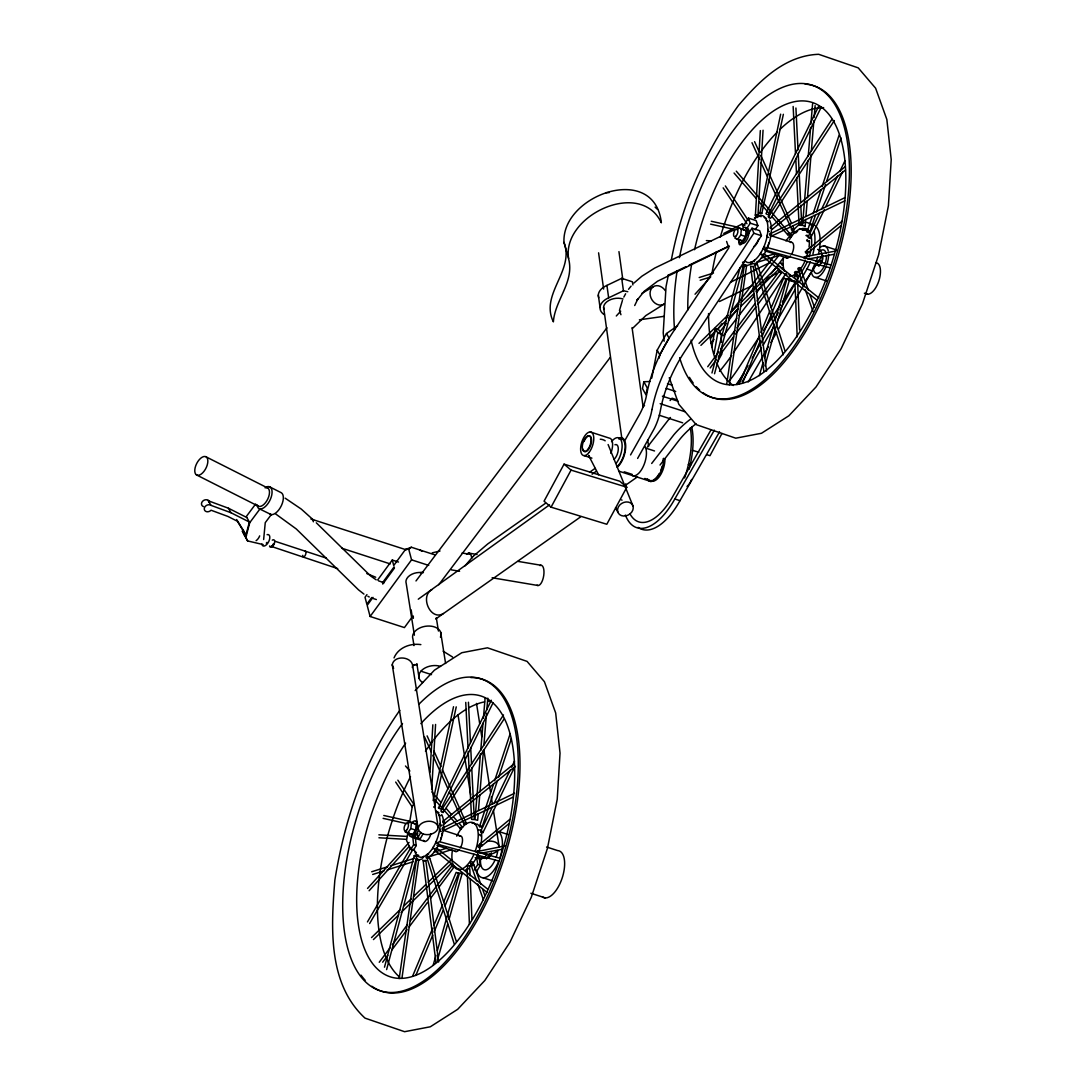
<?xml version="1.0" encoding="UTF-8"?>
<svg xmlns="http://www.w3.org/2000/svg" width="1086" height="1086" viewBox="0 0 1086 1086"><rect width="100%" height="100%" fill="white"/><g stroke="black" fill="none" stroke-linecap="round" stroke-linejoin="round"><path stroke-width="1.5" d="M563.987 242.409C561.421 194.91 654.627 161.705 661.347 222.779C640.061 177.412 558.299 217.39 569.159 261.251C573.232 283.324 554.932 300.564 553.371 321.85C539.688 294.143 574.847 270.631 563.987 242.409L568.602 258.495M415.368 855.456L414.295 855.659L416.739 856.582M430.015 772.187L432.852 724.81M431.685 789.441L435.581 724.443M755.394 215.612L760.336 130.591M757.499 215.802A1.697 0.964 2.6 0 0 757.974 215.232L763.064 130.225M503.497 714.955L440.875 810.984L441.798 812.152L443.115 812.477L504.053 719.041M443.115 812.477L442.464 811.513M831.903 119.338L768.359 216.766L769.295 217.933L770.612 218.259L834.319 120.573M478.207 813.618L477.65 820.31L475.003 819.618L480.474 753.711M480.759 750.331L482.998 723.303M483.419 718.226L485.103 697.959M478.478 810.278L479.727 795.21M480.012 791.87L483.474 750.032M483.894 745.023L486.528 713.23M486.813 709.877L487.777 698.162M805.69 219.413L805.133 226.105L802.5 225.399L807.821 161.19M808.242 156.126L810.618 127.401M810.903 124.021L812.586 103.74M805.961 216.06L807.21 201.005M807.495 197.652L811.106 154.144M811.378 150.805L813.876 120.682M814.161 117.342L815.124 105.627M808.459 236.191L808.188 236.979A1.71 1.127 38.7 0 0 808.432 237.902L810.428 238.404L824.396 209.503M408.77 821.369L416.155 824.26L415.599 830.098L412.409 834.591L405.024 831.7L407.657 833.057L410.847 828.564L411.404 822.713L408.77 821.369L407.169 823.609M738.127 239.124L734.964 238.092L737.598 239.436L740.788 234.943L741.344 229.105L738.697 227.748L737.109 230.001M737.598 239.436L742.349 240.983L745.539 236.49L746.096 230.639L738.697 227.748M814.256 264.251L819.02 265.798L822.211 261.305L822.754 255.454M263.64 539.525L265.255 522.665L271.256 514.628L258.454 508.384L256.69 505.194M472.967 862.99L472.614 861.795M493.56 783.956L479.727 825.876A1.71 0.814 29.2 0 0 480.121 826.595L482.103 827.084L497.537 780.427M482.103 827.084L482.13 826.894A1.71 0.814 29.2 0 0 481.736 826.174M812.016 217.024L807.21 231.657A1.71 0.814 29.2 0 0 807.604 232.377L809.586 232.879L815.45 215.177M809.586 232.879L809.613 232.689A1.71 0.814 29.2 0 0 809.219 231.956M399.186 978.595L416.535 858.931L417.526 859.04M402.078 977.305L418.762 859.528M726.67 384.376L744.426 264.685M729.33 384.77L746.611 265.595L745.675 265.052M407.929 832.487L406.571 840.564L410.875 849.401L413.467 850.243L416.209 845.573L415.028 834.713M409.544 822.781L412.259 806.613L413.929 803.749M711.832 347.167L715.185 328.298L718.538 329.384L721.131 334.054L721.443 342.361M714.14 353.412L717.778 332.968L715.823 329.465M392.25 664.754C393.919 655.062 411.445 656.175 412.666 665.664L438.215 827.383C436.613 836.057 420.065 837.577 418.124 828.509L392.25 664.754L393.607 668.406M412.313 667.496L412.666 665.664M643.822 381.743L642.491 388.53L645.953 394.761L647.283 387.974L643.822 381.743L649.917 381.498M651.749 378.132L657.193 350.181L666.505 333.511L677.569 325.841M659.148 358.149L659.786 354.85L669.098 338.18L666.505 333.511M437.169 849.401L436.667 848.18L435.377 848.505A1.697 1.33 -33.4 0 0 434.726 849.401L434.984 850.501L487.112 892.475M668.324 275.206L666.03 286.677L663.22 332.886L664.13 341.235M671.257 260.45C681.614 204.643 705.167 151.456 738.412 105.505C759.263 81.097 784.486 55.535 818.668 54.3L858.239 67.875L875.601 88.197L886.855 119.487L891.212 159.601L888.402 205.811L878.601 254.966L862.474 303.727L841.121 348.742L816.02 386.983L788.843 415.802L761.476 433.273L735.765 438.187L696.18 424.612L678.818 404.291L669.261 377.697M652.007 409.463L651.274 413.019A84.016 63.802 -19.4 0 1 644.541 430.083L630.559 454.925M418.124 828.509C419.725 819.849 436.273 818.315 438.215 827.383M433.124 800.504L453.527 706.728M456.242 706.877L434.359 807.495L433.776 806.939M759.766 213.426L780.658 114.166M760.757 213.63L761.843 213.277L783.373 114.302M480.297 846.7C479.102 850.189 476.157 844.284 479.564 845.152M790.16 233.992L736.281 171.181M263.151 544.588L247.608 540.923L242.422 531.312L242.87 529.574L246.291 535.751M247.608 540.923L245.83 537.489L249.739 522.678L259.975 508.94A12.163 6.163 -63.2 0 0 271.269 496.94A12.163 6.163 -63.2 0 0 266.83 486.772M384.485 967.192L414.295 855.496M386.616 969.594L416.739 856.745M711.968 372.987L740.055 267.753M714.534 373.747L743.788 264.156M433.219 965.047L435.988 955.368M437.359 950.535L459.459 873.13L460.858 873.063L462.079 873.728L449.047 919.38M437.414 960.146L447.649 924.281M759.331 375.661L763.01 362.765M764.395 357.932L774.06 324.062M775.445 319.23L786.943 278.926L788.68 278.939L789.576 279.509L764.897 365.928M492.515 806.654L480.691 831.197A1.71 1.127 38.7 0 0 480.935 832.107L482.931 832.623L514.56 767.191M482.931 832.623L483.012 832.378A1.71 1.127 38.7 0 0 482.768 831.455M810.428 238.404L810.495 238.16A1.71 1.127 38.7 0 0 810.251 237.237M622.427 300.469L619.482 310.379L620.948 314.723M494.619 780.753L510.013 734.204M498.596 777.209L511.384 738.589M813.075 213.82L821.043 189.738M822.102 186.534L839.098 135.166M816.509 211.96L825.564 184.593M826.622 181.376L840.998 137.936M476.035 852.062L477.27 850.949L478.437 852.008M803.531 257.844L804.427 256.785L835.826 251.042M466.518 823.704L442.355 769.594M441.296 831.292L439.844 831.469L439.939 829.175M634.699 305.533L637.754 299.139L636.953 300.388L644.188 291.292L657.546 281.22L729.412 246.142M412.558 976.273L432.73 928.191M434.033 925.096L442.491 904.923M443.794 901.828L456.161 872.357L458.618 873.307L445.029 905.819M415.816 975.432L432.703 935.209M433.993 932.114L443.088 910.462M739.39 383.616L759.562 335.533M760.865 332.425L769.974 310.718M771.277 307.609L783.644 278.138L786.115 279.088L762.128 336.361M742.661 382.761L760.186 340.99M663.356 396.919L663.953 395.575M429.649 858.524L427.83 857.831A1.697 0.855 -5.1 0 0 427.097 858.32L454.287 944.141M493.981 803.613L510.121 770.218M511.587 767.191L514.52 761.123M808.255 236.721L819.998 212.435M821.464 209.394L837.605 176.013M839.804 171.452L844.935 160.837M825.862 206.449L842.79 171.452M493.125 702.642L440.889 809.056L439.314 808.446L438.472 807.903L491.306 700.239M821.355 106.917L768.386 214.852L767.11 214.39L765.956 213.684L818.79 106.034M394.028 657.899C398.263 647.568 410.332 643.048 420.852 644.609M623.839 297.089L625.617 293.763M564.068 464.143L544.059 501.175L551.064 507.162L606.816 524.266L626.812 487.22L619.821 481.247L564.068 464.143L571.06 470.116L626.812 487.22M551.064 507.162L571.06 470.116M721.973 433.463L709.986 455.686L706.796 454.708M809.192 251.613L808.201 252.386L807.02 251.341A1.697 1.507 74.4 0 1 807.088 250.214L842.356 221.001M759.182 212.87L761.843 213.277M717.222 362.33L721.878 353.982L721.633 347.344M625.251 439.83L639.233 414.988A84.016 63.802 -19.4 0 0 645.966 397.924L646.699 394.354A211.987 160.972 -19.4 0 1 672.112 333.443L728.842 247.839L726.588 241.431M637.631 458.428L654.356 428.468A91.74 69.667 -19.4 0 0 660.519 409.843A204.697 155.434 -19.4 0 1 685.062 350.968L761.435 235.703L759.671 230.68L752.041 228.209L747.48 235.105M467.251 866.099L467.618 867.605M469.491 867.09L469.586 865.963M710.95 429.975L673.103 495.881A58.413 26.919 -72.1 0 1 630.043 514.017M737.027 384.566L747.955 365.534M752.164 358.204L778.241 312.809M779.924 309.877L805.16 265.934A25.616 11.81 -72.1 0 0 807.292 261.59M625.4 515.063A64.563 29.743 -72.1 0 0 674.813 498.99L714.357 430.165M742.118 381.824L761.462 348.144M763.146 345.212L774.074 326.18M777.44 320.316L795.101 289.555M799.31 282.238L806.884 269.056A31.765 14.634 -72.1 0 0 810.332 261.78M638.134 527.389A64.563 29.743 -72.1 0 0 679.999 500.66L719.543 431.834M748.145 382.041L768.331 346.896M770.856 342.497L776.734 332.248M778.418 329.316L812.07 270.74A31.765 14.634 -72.1 0 0 815.518 263.464M367.448 921.933L410.956 847.433M369.62 923.534L413.019 849.225M410.875 849.401L413.617 844.732L412.775 836.967M423.038 833.926L420.296 838.609L417.703 837.768L420.893 832.324M474.446 869.995L477.745 864.375L476.713 857.859M477.039 870.823L480.338 865.216L478.79 855.442M486.867 854.085L484.329 858.402L481.736 857.56M273.74 543.665A3.082 1.561 -63.2 0 1 273.4 544.398L272.966 545.063A3.082 1.561 -63.2 0 1 271.011 546.326A3.068 1.412 -72.1 0 0 272.939 545.118M399.797 710.353C364.231 760.349 344.52 820.011 334.855 880.189C331.094 926.792 327.47 983.387 365.005 1018.125L404.589 1031.7L430.3 1026.786L457.668 1009.328L484.831 980.495L509.945 942.268L531.298 897.24L547.412 848.478L557.227 799.323L560.037 753.114L555.679 713L544.425 681.709L527.063 661.388L487.478 647.813L461.781 652.727L434.4 670.198L415.164 690.615M755.164 229.784L757.906 225.644L756.127 220.607L748.512 218.137L742.919 226.594L742.023 224.069L723.778 233.436M746.625 228.698L750.277 223.173L748.512 218.137M752.041 228.209L753.82 233.246L677.447 348.552A211.987 160.972 -19.4 0 0 652.034 409.463M733.159 353.154L786.115 273.183M759.874 335.927L738.466 368.249A204.697 155.434 -19.4 0 1 729.344 380.901M763.607 330.293L780.359 304.99M782.219 302.179L795.251 282.509M805.663 280.758L822.428 255.454M437.509 843.13L435.785 843.523L436.558 841.066M805.31 256.92L805.093 257.233A1.697 1.561 -71.6 0 0 804.875 258.359L805.147 259.011M483.501 857.601L486.664 858.632L489.854 854.139M366.959 594.612L365.018 597.273L366.837 604.155L371.711 597.504M377.67 579.978L392.277 560.023L398.508 562.046M435.377 555.014L411.336 547.235L405.445 549.502L393.729 565.521L392.277 560.023M382.421 582.87L394.096 566.906L394.408 568.114L382.734 584.064M373 597.368L367.163 605.35L370.109 616.481L404.426 627.586L412.313 616.794M370.109 616.481L411.553 559.847L408.73 549.19L411.336 547.235M807.237 231.467L808.663 231.522M479.754 825.686L480.555 825.482M255.631 504.026L246.318 516.515L249.739 522.678M707.719 366.715L718.796 351.945M720.819 349.258L734.91 330.47M736.932 327.782L755.055 303.605M757.064 300.931L779.219 271.391L780.277 271.459M710.163 367.978L716.258 359.833M718.294 357.118L733.566 336.782M735.589 334.067L755.937 306.931M757.974 304.229L781.377 273.02A1.71 0.706 36.6 0 0 781.255 272.396L781.065 272.138M379.231 962.277L390.308 947.508M392.317 944.82L407.426 924.688M410.44 920.657L452.238 865.447M382.666 962.196L387.756 955.408M391.829 949.978L407.087 929.643M409.123 926.928L427.436 902.507M430.49 898.434L436.599 890.303M438.622 887.588L453.894 867.239A1.71 0.706 36.6 0 0 453.758 866.614L453.351 866.099M415.992 580.956L606.938 327.809M438.785 584.702L610.21 357.416M480.772 830.939L481.682 830.614M744.222 262.527L742.525 262.242M647.405 447.038L668.542 419.685A91.74 69.667 -19.4 0 1 670.456 417.486M789.576 279.509L788.843 279.686M651.681 463.478L673.849 434.78A91.74 69.667 -19.4 0 1 690.18 419.44M660.03 465.025L678.438 441.052A84.016 63.802 -19.4 0 1 692.692 426.418L696.099 423.73M462.079 873.728L461.034 873.863M710.706 338.275L714.819 332.94M717.914 328.936L722.041 323.601M726.167 318.266L728.217 315.592M731.312 311.587L774.603 255.536M785.938 240.861L789.033 236.857A31.765 14.634 -72.1 0 1 812.45 226.988M710.963 343.393L714.072 339.361M719.244 332.655L726.507 323.248M728.584 320.56L736.865 309.822M747.236 296.383L779.368 254.748M723.398 335.669L736.878 318.212M738.942 315.524L754.498 295.378M756.562 292.691L767.965 277.921M771.074 273.889L783.508 257.776A24.598 11.335 -72.1 0 0 784.445 271.351M767.721 229.35L767.938 230.951L769.322 231.617M464.876 565.969L473.129 556.439M628.563 289.283L631.088 286.12M767.218 235.078L767.327 237.25L768.684 237.359M452.319 860.234L450.907 860.085A1.71 1.018 46.7 0 0 450.826 860.614M845.084 166.782L770.395 227.245A1.697 1.154 53.2 0 0 770.286 228.155L772.051 229.404L845.505 170M772.051 229.404L772.227 229.214A1.697 1.154 53.2 0 0 772.363 228.63M513.678 764.164L442.898 821.464A1.697 1.154 53.2 0 0 442.803 822.373L444.568 823.622L515.402 766.336M444.568 823.622L444.731 823.432A1.697 1.154 53.2 0 0 444.839 822.509L444.731 822.17M616.291 315.999L620.69 311.18M632.419 328.515L645.817 315.592L664.306 303.944A10.236 8.077 59.7 0 1 652.089 299.994A10.236 8.077 59.7 0 1 653.148 286.813A10.236 8.077 59.7 0 1 665.365 290.763M695.04 294.225L710.76 276.808M367.543 888.443L409.096 842.424M369.118 890.737L409.408 846.103M781.377 273.02L779.354 272.016A1.71 0.706 36.6 0 1 779.219 271.391M453.894 867.239L451.857 866.234A1.71 0.706 36.6 0 1 451.735 865.596M415.354 851.736L416.413 852.619M509.701 819.468L479.605 844.419A1.697 1.507 74.4 0 0 479.523 845.56L481.288 846.388L508.492 824.043M481.288 846.388L481.695 845.818A1.697 1.507 74.4 0 0 481.777 844.691L480.012 843.863M796.459 273.319C799.472 270.387 792.033 271.419 795.414 273.482M670.116 400.544L672.058 398.209L676.741 399.716M473.55 556.018L487.723 543.95L545.552 503.252M699.004 343.38L727.932 315.13M730.335 312.782L738.779 304.542M741.181 302.179L777.345 266.885M700.904 345.348L726.14 320.709M728.543 318.374L738.154 308.981M740.557 306.632L753.765 293.736M756.168 291.387L760.974 286.69M763.377 284.342L779.001 269.097M371.521 937.598L400.435 909.349M404.06 905.819L411.282 898.76M413.698 896.398L425.753 884.628M428.155 882.28L451.057 859.922M373.421 939.566L398.643 914.928M401.046 912.579L451.505 863.316M763.77 247.011L763.282 249.305L764.788 249.223M768.359 216.766L769.377 216.915M633.952 283.039L641.88 276.211L654.668 268.093L734.19 229.825M799.825 269.667C802.663 266.07 795.237 267.903 798.821 269.966M472.926 865.528L473.211 865.298A1.697 1.357 -16 0 0 473.632 864.388L472.681 863.411L471.392 863.927A1.697 1.357 -16 0 0 470.971 864.836L476.632 880.855M746.557 265.636L744.059 264.78M808.771 252.169L841.148 225.562M419.074 859.854L416.576 858.999M799.988 225.386C797.029 224.517 803.694 224.978 801.02 225.481M801.74 225.386L800.803 205.213M471.921 819.455L474.324 819.536L471.718 767.598M457.735 868.583L458.767 868.664M761.055 252.373L760.214 254.246L761.653 254.626M433.572 846.591L432.839 848.723L434.441 848.614M549.489 504.895L418.273 599.187M592.128 474.229L596.255 471.256M435.73 618.979L580.643 516.868M589.603 472.261L595.101 468.378M624.993 485.632L637.468 476.849M764.015 256.079L762.481 256.282L762.223 255.196A1.697 1.33 -33.4 0 1 762.861 254.287L764.408 254.083L818.925 297.971M431.956 589.644C419.495 596.01 430.531 621.463 443.414 613.509M808.622 236.395L805.948 235.486L807.414 235.323M641.812 293.41L653.148 286.813M807.495 249.644L808.391 249.468M471.338 861.673L470.387 863.424L472.016 864.062M796.554 275.749L796.852 275.586A1.697 1.113 -2.5 0 0 797.314 274.88L795.088 274.324A1.697 1.113 -2.5 0 0 794.613 275.029L794.762 278.369M845.071 197.584L769.879 233.924A1.697 1.344 70.1 0 0 769.621 234.943L771.046 236.354L844.813 200.856M771.046 236.354L771.508 235.988A1.697 1.344 70.1 0 0 771.766 234.97M514.533 793.269L442.396 828.143A1.697 1.344 70.1 0 0 442.138 829.161L443.55 830.573L512.809 797.246M443.55 830.573L444.011 830.206A1.697 1.344 70.1 0 0 444.283 829.188M753.073 266.627L750.602 266.274L763.852 371.521M766.078 220.268L768.291 221.775M438.608 814.554L440.712 815.762M770.558 227.042L771.576 227.123M443.074 821.26L444.35 821.559M505.044 845.858L477.609 851.451A1.697 1.561 -71.6 0 0 477.392 852.578L477.487 852.931M730.444 282.306L769.675 262.676M751.227 286.188L719.448 301.514M767.829 277.88L776.884 273.346M667.849 275.355L686.108 266.613M689.148 265.147L728.692 246.196M598.712 297.808A16.385 10.534 -7.9 0 1 606.925 285.401L621.708 278.342L632.446 281.817L632.88 284.926M604.427 314.764A16.385 10.534 -7.9 0 1 608.649 297.835L623.432 290.776L627.789 291.713M439.477 844.351L438.296 844.365L437.957 843.157A1.697 1.439 -57.4 0 1 438.5 842.139L439.708 841.745L499.927 858.239M440.414 823.473C438.853 824.464 442.396 827.356 441.934 824.871M754.594 260.138L753.48 261.156L754.322 261.767M414.037 664.999L415.151 664.537L413.304 665.189M432.174 552.883L440.02 550.982M467.781 865.664L469.396 865.746M752.34 262.785L750.141 262.622L751.96 261.916M472.057 823.256L474.514 823.351M789.142 234.997L787.73 234.793L772.39 217.146M790.119 276.211L790.499 275.545L789.101 274.934M699.18 277.541L713.502 273.048M761.218 258.047L773.951 254.043M700.171 280.242L709.85 277.201M742.118 267.061L753.412 263.518M756.643 262.5L780.834 254.898M371.697 871.759L387.607 866.764M390.784 865.759L414.648 858.266M433.735 852.266L446.455 848.261M372.688 874.461L383.982 870.918M387.2 869.9L413.019 861.782M417.852 860.261L422.698 858.741M425.929 857.736L451.735 849.619M744.643 260.816L745.566 261.034M477.256 824.288L475.057 824.002M423.784 856.202L422.956 857.193M764.042 246.848L764.843 246.956M438.472 807.903L439.423 808.215M807.319 239.585C804.957 240.4 809.64 243.074 808.961 240.549M439.002 812.817L436.681 811.649L438.092 812.491M807.943 259.065L834.374 254.233M480.134 853.338L501.922 849.361M805.893 256.527L807.034 256.88M478.41 850.732L479.32 850.867M766.662 250.282L765.44 248.938A1.697 1.439 -57.4 0 1 765.983 247.92L767.205 247.54L830.668 264.916M425.033 860.967L425.848 860.519L423.119 860.492L435.948 962.4M414.567 664.836L417.336 664.523M770.341 233.558L771.399 233.952M442.857 827.776L443.916 828.156M664.089 316.325L639.396 319.8M486.677 841.487C491.239 840.415 498.555 841.446 499.207 847.121L493.397 810.373M435.88 850.623L434.984 850.501M427.165 855.944C424.45 856.23 427.572 852.972 428.603 854.614M405.445 549.502L408.73 549.19M799.744 271.581L798.454 270.618A1.697 1.357 -16 0 1 798.875 269.708L801.088 269.871L808.378 290.233M605.988 192.684L609.232 192.589M706.362 240.603L711.357 240.888M378.878 834.822L407.128 836.437M378.933 837.768L405.96 839.315M417.499 855.008L418.762 855.361M460.98 829.365L435.052 800.015M792.237 230.313L768.589 179.394M755.34 264.943L754.58 264.115A1.697 0.855 -5.1 0 1 755.327 263.613L757.227 263.925L784.934 350.697M468.84 553.1L477.053 554.484M518.063 561.394L541.032 565.263M462.107 553.005L470.319 554.376M451.409 569.879L459.595 571.25M492.134 577.766L538.072 585.517M423.988 860.954L423.228 860.709M471.921 865.813L471.012 865.135M711.276 221.259L738.399 227.327M710.583 224.137L732.1 228.942M383.792 815.477L409.313 821.179M383.1 818.342L406.273 823.527M244.201 534.76L246.481 535.303M795.522 275.898L794.613 275.029M766.051 250.296L829.772 267.74M438.554 844.514L499.003 861.062M804.129 225.779L805.133 226.105M458.618 873.32L457.735 873.008M692.461 450.31L698.827 452.265M824.002 245.911L836.573 249.984M750.277 223.173L757.906 225.644M742.023 224.069L745.077 225.06M817.609 249.427L820.663 250.418L821.98 254.192M772.037 236.015L791.409 242.273M741.344 229.105L746.096 230.639M753.82 233.246L761.435 235.703M740.788 234.943L745.539 236.49M819.034 260.273L822.211 261.305M764.639 250.73L787.228 258.034M806.884 269.056L812.07 270.74M815.654 277.432L826.65 280.989M864.375 293.206L867.51 294.225M717.778 332.968L721.131 334.054M667.496 383.697L672.261 385.245M666.18 388.394L675.709 391.476M662.406 396.173L678.003 401.223M660.166 403.68L685.117 411.757M659.243 415.246L682.632 422.821M645.641 448.084L654.532 450.961M590.336 431.97L609.151 438.065A12.299 5.661 -72.1 0 1 610.821 453.296M584.078 455.604L591.924 458.143M624.192 471.799L632.161 474.378M644.758 478.464L649.469 479.985M619.142 471.243L650.785 481.478M674.827 498.99L680.012 500.673M406.205 549.815L310.976 518.986A9.217 4.249 -72.1 0 1 313.365 521.782M411.553 559.847L428.698 565.399M341.791 548.213L390.213 563.892M274.799 541.195L326.316 558.109M273.305 544.357L273.4 544.398A3.068 1.412 -72.1 0 0 273.55 543.611M384.132 582.707L378.539 580.874M271.337 546.434L337.705 568.616M373.177 598.522L376.38 599.553M420.934 671.189L431.522 674.623M498.705 831.496L508.275 834.591M546.57 846.999L557.742 850.61A24.598 11.335 -72.1 0 1 562.154 878.072A24.598 11.335 -72.1 0 1 542.43 896.9M444.269 830.627L460.22 835.799M411.404 822.713L416.155 824.26M410.847 828.564L415.599 830.098M407.657 833.057L412.409 834.591M415.096 838.297L424.938 841.487M436.898 845.356L456.052 851.56M477.745 864.375L480.338 865.216M413.617 844.732L416.209 845.573M482.985 877.746L492.569 880.855M530.864 893.249L545.226 897.891M787.839 279.496L786.97 279.021M269.722 514.085L271.256 514.628M246.889 517.56L228.454 508.234L208.403 500.822A4.1 3.339 -29 0 1 209.462 502.194M210.888 505.316L230.938 512.714L249.386 522.04L245.938 535.113L237.4 521.239L227.951 516.461L211.037 510.216A4.1 3.339 -29 0 1 205.485 511.207A4.1 3.339 -29 0 1 205.335 506.32A4.1 3.339 -29 0 1 210.888 505.316L208.105 500.307M784.567 278.545L783.685 278.165M366.824 573.584L375.715 577.236M786.902 274.704L785.3 274.31L785.775 274.853M481.967 852.741C486.962 855.401 493.791 854.573 497.795 850.487A16.399 7.561 -72.1 0 1 496.139 857.329M367.91 596.323L369.254 596.974M270.17 487.112L281.437 492.813A12.177 6.163 -63.2 0 1 281.41 505.574A12.177 6.163 -63.2 0 1 271.242 514.655M206.245 456.935A10.249 5.199 -63.2 0 1 202.566 472.953A10.249 5.199 -63.2 0 1 195.113 467.808A10.249 5.199 -63.2 0 1 206.245 456.935L267.889 488.103M196.376 474.853L258.034 506.022M816.373 264.441L819.02 265.798M739.715 239.626L742.349 240.983M484.03 857.275L486.664 858.632M376.19 579.843L370.625 575.987L316.311 522.8M419.658 549.896L422.196 551.335M285.143 498.162L301.27 509.076L313.908 520.438M275.695 513.977L296.288 528.963L358.502 589.834L363.946 594.083M443.129 651.193L452.563 657.016M757.499 217.431L755.584 217.417L755.218 218.639M766.526 218.544L764.137 217.485M782.368 269.07C785.952 271.581 780.956 266.355 782.11 268.839M762.481 256.282L817.215 300.347M436.911 848.302L487.546 889.054M464.184 824.383L449.4 791.938M655.116 207.154L657.505 209.367M467.455 869.9L467.129 869.248A1.697 1.113 -2.5 0 1 467.591 868.542L469.804 868.854L470.116 875.764M790.119 233.178L788.368 233.151A1.697 1.249 -24.4 0 0 787.689 233.965L787.73 234.793M734.068 173.027L755.978 198.249M759.25 202.023L770.205 214.634M431.861 791.965L440.658 802.079M446.156 808.405L451.64 814.731M453.839 817.269L457.138 821.057M459.337 823.595L462.636 827.383L460.885 827.369A1.697 1.249 -24.4 0 0 460.192 828.184L460.233 829.012M405.485 765.983L409.87 771.033M478.532 829.88L480.894 830.233M481.288 834.51L480.623 835.84L479.157 834.374M725.339 185.95L748.335 220.58M723.167 187.851L746.992 223.743M397.856 780.169L413.495 803.721M395.684 782.069L412.178 806.912M236.626 519.515L243.454 530.62M657.193 350.181L659.786 354.85M242.422 531.312L245.83 537.489M228.454 508.234L230.938 512.714M608.119 444.541L632.921 505.832A8.199 6.679 -29 0 1 623.568 516.04A8.199 6.679 -29 0 1 619.672 505.099A8.199 6.679 -29 0 1 632.921 505.832M589.712 457.423L588.558 455.333L598.576 474.758M615.545 507.664L617.853 512.144M758.53 216.738L759.562 215.761L761.096 216.725M793.282 230.11A1.697 1.005 -10.5 0 0 794.015 229.485L792.21 228.739A1.697 1.005 -10.5 0 0 791.477 229.363L791.395 229.811M466.613 823.256L464.727 822.957A1.697 1.005 -10.5 0 0 463.993 823.568L463.898 824.03M754.594 141.669L758.747 150.859M760.824 155.461L767.761 170.787M769.146 173.855L791.327 222.901M792.712 225.969L794.097 229.037M752.001 142.728L759.603 159.533M760.987 162.588L767.205 176.339M427.097 735.874L431.264 745.077M434.033 751.213L440.957 766.54M424.517 736.932L431.427 752.218M432.812 755.272L448.016 788.884M780.237 266.599L780.372 266.912A1.71 1.018 46.7 0 1 780.345 267.753M810.061 294.944L814.554 307.474M798.495 270.916L804.129 286.636M805.255 289.772L813.129 311.777M645.152 446.726L646.089 449.332A16.399 7.561 -72.1 0 1 642.274 468.433A16.399 7.561 -72.1 0 1 631.645 475.22M473.591 864.089L480.894 884.452M482.578 889.149L484.818 895.421M477.759 883.99L483.392 899.71M754.485 264.495L783.318 354.755M429.73 858.144L456.419 941.698M412.015 615.572L411.187 609.925M476.51 703.443L479.673 723.493M480.46 728.502L481.79 736.851M483.894 750.222L490.492 791.993M491.293 797.002L492.338 803.681M458.034 714.86L470.672 794.898M440.658 632.201L445.599 663.478M436.314 617.703L438.418 631.02M414.39 635.188L406.232 583.576A12.285 8.077 -9 0 1 409.761 575.485A12.285 8.077 -9 0 1 421.639 572.566M413.983 645.6L412.938 639.016A14.335 9.421 -9 0 1 427.232 626.079A14.335 9.421 -9 0 1 440.427 637.129M416.834 663.695L419.182 678.519M632.066 327.578L643.021 406.313M647.677 439.816L648.6 446.522M618.952 251.626L622.835 279.618M621.708 278.342L623.432 290.776M606.925 285.401L608.649 297.835M598.59 252.834L603.626 289.052M603.612 307.311L621.776 437.984M598.318 295.093L600.042 307.528M753.331 266.301L766.54 371.113M425.848 860.519L438.622 962.006M801.088 269.871L801.115 270.17A1.697 1.357 -16 0 1 800.925 270.794M417.214 833.383L417.703 837.768M757.974 215.232L755.747 214.621A1.697 0.964 2.6 0 0 755.272 215.191M795.916 108.016L798.02 149.909M798.196 153.262L800.64 201.86M793.147 106.482L795.522 153.886M795.78 158.963L796.54 174.208M796.717 177.588L799.092 225.006M468.433 702.235L470.455 742.457M470.7 747.48L471.541 764.245M465.745 702.398L468.039 748.105M468.202 751.485L471.609 819.211M797.314 274.88L799.622 329.9M794.898 281.708L797.205 336.864M470.252 879.103L471.921 919.109M467.129 869.248L469.437 924.39M413.277 616.006L413.332 618.328M757.227 263.925L757.132 264.305A1.697 0.855 -5.1 0 1 756.385 264.808M259.676 535.873A6.258 3.177 -63.2 0 1 256.079 540.692M267.102 534.665A6.258 3.177 -63.2 0 1 269.762 538.194A6.258 3.177 -63.2 0 1 265.88 545.226A6.258 3.177 -63.2 0 1 261.875 544.154M272.287 540.163A4.059 2.05 -63.2 0 1 274.704 541.547A4.059 2.05 -63.2 0 1 272.382 546.502A4.059 2.05 -63.2 0 1 269.572 545.986M266.952 542.376A4.059 2.05 -63.2 0 1 266.301 543.109M304.745 551.091A3.054 1.357 -71.9 0 1 305.94 553.005A3.054 1.357 -71.9 0 1 304.229 556.629A3.054 1.357 -71.9 0 1 302.75 555.326M498.298 831.455A24.598 11.335 -72.1 0 1 502.234 847.216M502.071 848.709A24.598 11.335 -72.1 0 1 499.927 857.926M498.827 860.94A24.598 11.335 -72.1 0 1 476.618 870.307M495.08 859.963A16.399 7.561 -72.1 0 1 485.075 869.872A16.399 7.561 -72.1 0 1 480.555 859.026M819.577 247.771A16.399 7.561 -72.1 0 1 828.251 250.866M828.604 254.219A16.399 7.561 -72.1 0 1 826.717 264.903M826.215 266.219A16.399 7.561 -72.1 0 1 811.405 272.464M819.645 251.246A12.299 5.661 -72.1 0 1 826.147 253.567M826.419 256.079A12.299 5.661 -72.1 0 1 820.011 272.097A12.299 5.661 -72.1 0 1 813.238 267.265M875.859 262.69A16.399 7.561 -72.1 0 1 878.805 281.002A16.399 7.561 -72.1 0 1 865.651 293.559M778.377 266.708A1.71 1.018 46.7 0 1 778.404 265.866M209.177 501.678A4.1 3.339 -29 0 1 209.34 502.546M203.53 506.605A4.1 3.339 -29 0 1 202.553 501.298A4.1 3.339 -29 0 1 208.756 500.917M814.269 232.037A31.765 14.634 -72.1 0 1 814.69 244.445M814.514 245.979A31.765 14.634 -72.1 0 1 812.925 253.92M804.482 228.331A25.616 11.81 -72.1 0 1 808.975 230.965M809.64 232.024A25.616 11.81 -72.1 0 1 811.31 247.336M811.079 248.898A25.616 11.81 -72.1 0 1 809.084 256.934M795.78 232.947A25.616 11.81 -72.1 0 1 797.572 231.25M801.129 228.97A25.616 11.81 -72.1 0 1 803.409 228.359M625.522 486.908A58.413 26.919 -72.1 0 1 625.74 483.813M815.857 226.268A31.765 14.634 -72.1 0 1 820.147 240.196M820.161 241.621A31.765 14.634 -72.1 0 1 818.518 254.002M817.677 257.178A31.765 14.634 -72.1 0 1 816.102 261.93M811.228 224.096A31.765 14.634 -72.1 0 1 814.826 225.386M618.83 439.015A15.367 7.086 -72.1 0 1 625.115 448.179A15.367 7.086 -72.1 0 1 617.16 466.437M614.92 444.758A8.199 3.774 -72.1 0 1 618.273 449.631A8.199 3.774 -72.1 0 1 614.024 459.378M611.54 441.649A15.367 7.086 -72.1 0 1 621.789 442.301A15.367 7.086 -72.1 0 1 616.251 463.206M584.01 441.513A8.199 3.774 -72.1 0 1 590.73 436.748A8.199 3.774 -72.1 0 1 589.182 448.518A8.199 3.774 -72.1 0 1 583.006 449.183M600.273 439.206A11.267 9.177 -29 0 1 605.187 440.807M621.423 499.94A5.118 2.471 -72.7 0 1 622.034 500.157M411.716 822.998A8.199 3.774 -72.1 0 1 417.268 823.867A8.199 3.774 -72.1 0 1 413.467 835.351A8.199 3.774 -72.1 0 1 408.58 832.473M418.477 829.528A8.199 3.774 -72.1 0 1 410.875 835.989M415.626 821.6A8.199 3.774 -72.1 0 1 416.698 821.396M483.718 856.99A8.199 3.774 -72.1 0 1 479.442 858.795M482.075 856.46A8.199 3.774 -72.1 0 1 478.722 858.592M741.643 229.39A8.199 3.774 -72.1 0 1 747.209 230.259A8.199 3.774 -72.1 0 1 743.408 241.73A8.199 3.774 -72.1 0 1 738.521 238.866M745.566 227.992A8.199 3.774 -72.1 0 1 748.118 236.938A8.199 3.774 -72.1 0 1 740.815 242.368M816.075 264.156A8.199 3.774 -72.1 0 1 813.794 266.084M422.658 682.537A14.335 9.421 -9 0 1 422.006 670.089A14.335 9.421 -9 0 1 440.522 666.383M441.703 814.609A24.598 11.335 -72.1 0 1 443.563 821.776M443.645 823.541A24.598 11.335 -72.1 0 1 443.468 827.831M443.074 830.831A24.598 11.335 -72.1 0 1 440.047 841.555M438.785 844.446A24.598 11.335 -72.1 0 1 428.563 857.193M418.843 704.312A163.959 75.558 -72.1 0 1 513.664 813.129A163.959 75.558 -72.1 0 1 368.276 984.296A163.959 75.558 -72.1 0 1 402.512 723.52M459.147 836.003A8.199 3.774 -72.1 0 1 462.473 839.071A8.199 3.774 -72.1 0 1 460.437 847.827M459.392 849.415A8.199 3.774 -72.1 0 1 455.115 851.22M420.852 723.643A147.56 67.997 -72.1 0 1 511.9 808.731A147.56 67.997 -72.1 0 1 383.263 973.558A147.56 67.997 -72.1 0 1 405.635 743.136M456.744 836.179A24.598 11.335 -72.1 0 1 474.419 823.5A24.598 11.335 -72.1 0 1 475.193 851.261M474.012 854.207A24.598 11.335 -72.1 0 1 452.794 863.546M452.428 862.108A24.598 11.335 -72.1 0 1 452.238 851.315M441.785 833.233A8.199 3.774 -72.1 0 1 441.663 835.161M441.255 837.211A8.199 3.774 -72.1 0 1 440.59 839.234M436.07 810.957A24.598 11.335 -72.1 0 1 433.925 846.062A24.598 11.335 -72.1 0 1 414.39 849.795M470.822 677.569A163.959 75.558 -72.1 0 1 504.393 857.573A163.959 75.558 -72.1 0 1 371.874 986.278M365.113 980.237A163.959 75.558 -72.1 0 1 361.041 975.16M399.662 977.115A147.56 67.997 -72.1 0 1 410.494 776.721M425.468 751.2A147.56 67.997 -72.1 0 1 432.866 740.896M433.789 739.688A147.56 67.997 -72.1 0 1 466.573 709.09M469.301 707.529A147.56 67.997 -72.1 0 1 484.573 701.882M487.79 701.393A147.56 67.997 -72.1 0 1 490.926 701.189M477.555 824.383A24.598 11.335 -72.1 0 1 479.727 826.921M481.139 830.831A24.598 11.335 -72.1 0 1 479.184 850.854M478.084 853.867A24.598 11.335 -72.1 0 1 473.089 863.18M472.274 864.266A24.598 11.335 -72.1 0 1 470.021 866.818M467.74 868.773A24.598 11.335 -72.1 0 1 465.46 870.062M479.428 855.904A8.199 3.774 -72.1 0 1 475.152 857.709M491.388 852.849A4.1 1.887 -72.1 0 1 489.881 856.623M489.311 857.221A4.1 1.887 -72.1 0 1 487.75 857.519M430.884 833.844A8.199 3.774 -72.1 0 1 423.282 840.306M417.811 833.288A4.1 1.887 -72.1 0 1 415.314 833.777M418.449 836.166A8.199 3.774 -72.1 0 1 414.173 837.971M794.843 280.826A28.698 13.222 -72.1 0 1 789.128 279.944M794.11 281.668A28.698 13.222 -72.1 0 1 790.852 280.5M663.736 458.265A16.399 7.561 -72.1 0 1 657.464 477.216A16.399 7.561 -72.1 0 1 647.473 479.13M603.925 309.442A12.801 8.226 -7.9 0 1 608.907 300.428A12.801 8.226 -7.9 0 1 623.052 298.989M618.966 438.052A16.399 7.561 -72.1 0 1 625.672 447.826A16.399 7.561 -72.1 0 1 617.174 467.306M663.193 458.726A15.367 7.086 -72.1 0 1 662.976 462.337M662.202 466.179A15.367 7.086 -72.1 0 1 660.94 469.994M659.283 473.51A15.367 7.086 -72.1 0 1 653.053 480.121M731.625 355.502A204.697 155.434 -19.4 0 1 719.489 371.385M744.467 373.177A211.987 160.972 -19.4 0 1 736.634 383.833M741.996 243.386A4.1 1.887 -72.1 0 1 739.403 244.445A4.1 1.887 -72.1 0 1 739.349 240.21M664.917 459.297A15.367 7.086 -72.1 0 1 660.057 475.641A15.367 7.086 -72.1 0 1 651.03 480.433M691.714 426.907A61.481 28.331 -72.1 0 1 689.121 469.247M690.275 427.775A61.481 28.331 -72.1 0 1 684.587 477.921M642.939 406.938A8.199 6.679 -29 0 1 644.527 405.553M691.619 479.455A12.299 5.661 -72.1 0 1 687.017 486.46M688.361 464.523A12.299 5.661 -72.1 0 1 691.361 464.713M769.417 219.983A24.598 11.335 -72.1 0 1 771.291 227.137M771.372 230.286A24.598 11.335 -72.1 0 1 756.277 262.554M679.429 257.708A163.959 75.558 -72.1 0 1 814.188 85.943A163.959 75.558 -72.1 0 1 814.69 310.99A163.959 75.558 -72.1 0 1 679.646 357.688M674.582 329.845A163.959 75.558 -72.1 0 1 677.121 270.808M790.337 242.477A8.199 3.774 -72.1 0 1 793.649 245.558A8.199 3.774 -72.1 0 1 791.613 254.314M790.567 255.902A8.199 3.774 -72.1 0 1 785.572 256.866M694.538 249.712A147.56 67.997 -72.1 0 1 818.043 105.016A147.56 67.997 -72.1 0 1 810.047 314.451A147.56 67.997 -72.1 0 1 691.076 340.067M687.818 309.972A147.56 67.997 -72.1 0 1 691.633 264.237M768.983 242.572A8.199 3.774 -72.1 0 1 767.422 246.481M754.363 218.123A24.598 11.335 -72.1 0 1 767.055 236.612A24.598 11.335 -72.1 0 1 745.688 261.617M805.133 84.124A163.959 75.558 -72.1 0 1 834.564 267.183A163.959 75.558 -72.1 0 1 703.049 392.765M699.588 389.996A163.959 75.558 -72.1 0 1 696.289 386.725M693.194 382.991A163.959 75.558 -72.1 0 1 689.447 377.344M805.283 229.743A24.598 11.335 -72.1 0 1 807.455 232.282M809.396 241.214A24.598 11.335 -72.1 0 1 809.043 246.997M807.821 253.133A24.598 11.335 -72.1 0 1 806.912 256.215M805.201 260.694A24.598 11.335 -72.1 0 1 800.002 269.64M798.889 270.984A24.598 11.335 -72.1 0 1 796.608 273.238M795.454 274.134A24.598 11.335 -72.1 0 1 789.97 276.048M789.318 239.938A24.598 11.335 -72.1 0 1 802.5 228.752M733.294 385.503A147.56 67.997 -72.1 0 1 716.909 363.294M715.145 358.665A147.56 67.997 -72.1 0 1 708.534 313.569M711.846 274.147A147.56 67.997 -72.1 0 1 716.407 251.572M720.276 237.128A147.56 67.997 -72.1 0 1 758.476 155.013M760.322 152.393A147.56 67.997 -72.1 0 1 777.345 131.99M779.626 129.723A147.56 67.997 -72.1 0 1 823.65 107.663M800.056 274.364A24.598 11.335 -72.1 0 1 796.635 276.55M805.948 229.865A24.598 11.335 -72.1 0 1 808.744 230.87M821.478 256.296A4.1 1.887 -72.1 0 1 822.618 258.835A4.1 1.887 -72.1 0 1 821.057 263.111M758.612 239.219A8.199 3.774 -72.1 0 1 753.725 246.644M420.35 572.689A4.1 2.959 -14.8 0 1 423.404 572.648M466.559 554.376A10.249 4.154 -80.4 0 1 471.718 558.285M265.079 487.818A10.249 5.199 -63.2 0 1 267.862 498.841A10.249 5.199 -63.2 0 1 257.083 504.949M539.905 565.575A10.249 4.154 -80.4 0 1 543.733 575.539A10.249 4.154 -80.4 0 1 537.041 585.137M805.378 251.884C807.305 257.097 808.636 248.002 805.378 251.884M789.631 236.205C791.26 240.182 793.038 231.807 789.631 236.205M781.105 263.233C781.947 267.278 784.54 263.341 781.105 263.233M792.889 232.458C794.49 235.784 796.581 228.766 792.889 232.458M799.391 229.132L802.011 229.132L799.391 229.132M802.187 229.784L804.807 230.056L802.187 229.784M589.087 452.414A12.299 5.661 -72.1 0 0 591.734 432.459A12.299 5.661 -72.1 0 0 580.793 446.495A12.299 5.661 -72.1 0 0 589.087 452.414M587.933 449.36A8.199 3.774 -72.1 0 0 589.684 436.07A8.199 3.774 -72.1 0 0 582.395 445.423A8.199 3.774 -72.1 0 0 587.933 449.36M406.911 829.758A4.1 1.887 -72.1 0 0 407.779 823.107A4.1 1.887 -72.1 0 0 404.141 827.79A4.1 1.887 -72.1 0 0 406.911 829.758M736.362 235.689A4.1 1.887 -72.1 0 0 737.231 229.037A4.1 1.887 -72.1 0 0 733.593 233.721A4.1 1.887 -72.1 0 0 736.362 235.689"/></g></svg>
